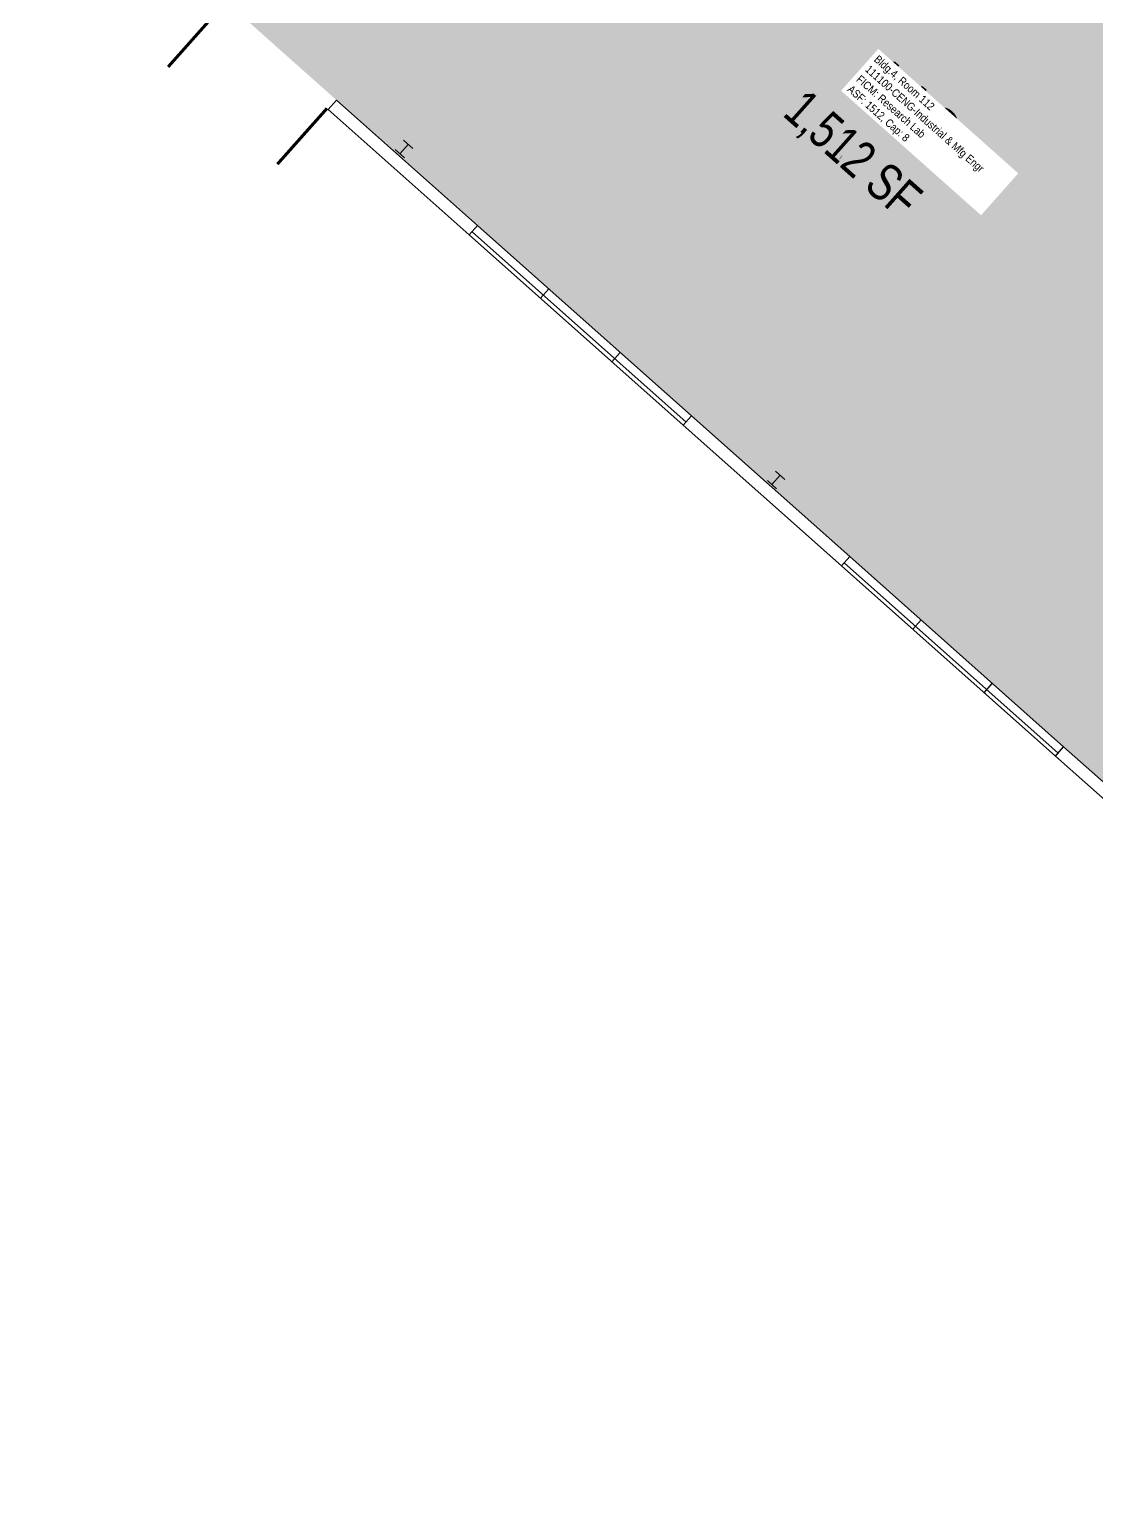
# Model space of a CAD drawing. Header units: inches. Extents: x 69198468 to 69200345, y 27694976 to 27696818.
# Drawn here: x 69198673 to 69199187, y 27694978 to 27695689 of the extents above; entities that cross this region are included whole.
import ezdxf
from ezdxf.enums import TextEntityAlignment as Align

# ---------------------------------------------------------------- set-up
doc = ezdxf.new("R2010")
doc.units = ezdxf.units.IN
doc.header["$LTSCALE"] = 10
doc.header["$MEASUREMENT"] = 0
doc.layers.get('0').update_dxf_attribs({"linetype": 'CONTINUOUS'})
for name, color, linetype in [('A-COLS', 5, 'CONTINUOUS'), ('A-DOOR', 2, 'CONTINUOUS'), ('A-GLAZ', 1, 'CONTINUOUS'), ('A-IDEN-RNUM', 7, 'CONTINUOUS'), ('A-IDEN-SNUM', 4, 'CONTINUOUS'), ('A-IDEN-VNUM', 4, 'CONTINUOUS'), ('A-WALL', 5, 'CONTINUOUS'), ('AREA-TEXT', 3, 'CONTINUOUS'), ('Rooms-Category-Color', 7, 'CONTINUOUS'), ('Rooms-College-Color', 7, 'CONTINUOUS'), ('Rooms-Department-Color', 7, 'CONTINUOUS'), ('Rooms-Division-Color', 7, 'CONTINUOUS'), ('Rooms-Information', 7, 'CONTINUOUS')]:
    doc.layers.add(name, color=color, linetype=linetype)
doc.styles.add('CP_AREA', font='arial.ttf', dxfattribs={"height": 15})
doc.styles.add('CP_ROOMSNUMBER', font='arial.ttf', dxfattribs={"height": 1})
doc.styles.add('CP_ROOMVNUMBER', font='arial.ttf', dxfattribs={"width": 0.85, "height": 0.075})

# ---------------------------------------------------------------- blocks, each defined once
blk = doc.blocks.new('COLUMN')
for p, q in [((-0.5, -0.5), (-0.5, 0.5)), ((-0.5, 0), (0.5, 0)), ((0.5, 0.5), (0.5, -0.5))]:
    blk.add_line(p, q)

msp = doc.modelspace()

# ---------------------------------------------------------------- hatches: boundary and pattern name
at = {"layer": 'Rooms-Category-Color', "true_color": 0xe3f498}
msp.add_hatch(color=61, dxfattribs=at).paths.add_polyline_path([(69199017.01, 27695865.83), (69198864.57, 27696001.39), (69198673.18, 27695786.18), (69199214.95, 27695304.4), (69199418.29, 27695533.06), (69199031.96, 27695876.62), (69198963.51, 27695799.66), (69198960.52, 27695802.31)])
at = {"layer": 'Rooms-College-Color', "true_color": 0xadadad}
msp.add_hatch(color=253, dxfattribs=at).paths.add_polyline_path([(69199017.01, 27695865.83), (69198864.57, 27696001.39), (69198673.18, 27695786.18), (69199214.95, 27695304.4), (69199418.29, 27695533.06), (69199031.96, 27695876.62), (69198963.51, 27695799.66), (69198960.52, 27695802.31)])
at = {"layer": 'Rooms-Department-Color', "true_color": 0x99d7b2}
msp.add_hatch(color=253, dxfattribs=at).paths.add_polyline_path([(69199017.01, 27695865.83), (69198864.57, 27696001.39), (69198673.18, 27695786.18), (69199214.95, 27695304.4), (69199418.29, 27695533.06), (69199031.96, 27695876.62), (69198963.51, 27695799.66), (69198960.52, 27695802.31)])
at = {"layer": 'Rooms-Division-Color', "true_color": 0x99d7b2}
msp.add_hatch(color=253, dxfattribs=at).paths.add_polyline_path([(69199017.01, 27695865.83), (69198864.57, 27696001.39), (69198673.18, 27695786.18), (69199214.95, 27695304.4), (69199418.29, 27695533.06), (69199031.96, 27695876.62), (69198963.51, 27695799.66), (69198960.52, 27695802.31)])

# ---------------------------------------------------------------- linework, layer by layer
at = {"layer": 'A-DOOR'}
for points in [[(69198763.91, 27695697.47, 1.5, 1.5, 0), (69198739.99, 27695670.57, 0, 0, 0), (69198740.55, 27695670.07, 0, 0, 0.414214), (69198791.25, 27695675.17, 0, 0, 0.414214)], [(69198816.59, 27695650.62, 1.5, 1.5, 0), (69198792.67, 27695623.72, 0, 0, 0), (69198792.11, 27695624.22, 0, 0, -0.414214), (69198791.25, 27695675.17, 0, 0, -0.414214)]]:
    msp.add_lwpolyline(points, format="xyseb", dxfattribs=at)
at = {"layer": 'A-GLAZ'}
for p, q in [((69198992.26, 27695502.43), (69198889.14, 27695594.13)), ((69198988.28, 27695497.95), (69198885.15, 27695589.65)), ((69198989.61, 27695499.44), (69198886.48, 27695591.15)), ((69198919.53, 27695559.08), (69198923.52, 27695563.57)), ((69198953.9, 27695528.51), (69198957.89, 27695533)), ((69199168.95, 27695339.95), (69199065.83, 27695431.66)), ((69199171.61, 27695342.94), (69199068.48, 27695434.65)), ((69199167.62, 27695338.46), (69199064.5, 27695430.16)), ((69199098.87, 27695399.6), (69199102.86, 27695404.08)), ((69199133.25, 27695369.03), (69199137.23, 27695373.51))]:
    msp.add_line(p, q, dxfattribs=at)
at = {"layer": 'A-WALL'}
for p, q in [((69198821.14, 27695654.61), (69198817.15, 27695650.12)), ((69198889.14, 27695594.13), (69198821.14, 27695654.61)), ((69198885.15, 27695589.65), (69198817.15, 27695650.12)), ((69198885.15, 27695589.65), (69198889.14, 27695594.13)), ((69198988.28, 27695497.95), (69198992.26, 27695502.43)), ((69199068.48, 27695434.65), (69198992.26, 27695502.43)), ((69199064.5, 27695430.16), (69198988.28, 27695497.95)), ((69199064.5, 27695430.16), (69199068.48, 27695434.65)), ((69199167.62, 27695338.46), (69199171.61, 27695342.94)), ((69199572.64, 27694978.28), (69199167.62, 27695338.46)), ((69199214.95, 27695304.4), (69199171.61, 27695342.94))]:
    msp.add_line(p, q, dxfattribs=at)

# ---------------------------------------------------------------- block references
at = {"layer": 'A-COLS', "xscale": 6, "yscale": 6, "zscale": 6, "rotation": 48.35380510447796}
for p in [(69198853.69, 27695631.01), (69199033.03, 27695471.53)]:
    msp.add_blockref('COLUMN', p, dxfattribs=at)

# ---------------------------------------------------------------- texts
at = {"layer": 'A-IDEN-RNUM', "style": 'CP_ROOMSNUMBER'}
msp.add_text('0112-00', height=0.36, rotation=48.3538, dxfattribs=at).set_placement((69199064.29, 27695627.06), align=Align.MIDDLE)
at = {"layer": 'A-IDEN-SNUM', "style": 'CP_ROOMSNUMBER'}
msp.add_text('0040011200', height=0.36, rotation=48.3538, dxfattribs=at).set_placement((69199064.29, 27695627.06), align=Align.MIDDLE)
at = {"layer": 'A-IDEN-VNUM', "style": 'CP_ROOMVNUMBER', "width": 0.85}
msp.add_text('112', height=27, rotation=318.3538, dxfattribs=at).set_placement((69199095.25, 27695650.69), align=Align.MIDDLE_CENTER)
at = {"layer": 'AREA-TEXT', "style": 'CP_AREA', "width": 0.75}
msp.add_text('1,512 SF', height=18, rotation=318.3538, dxfattribs=at).set_placement((69199070.19, 27695628.73), align=Align.MIDDLE_CENTER)

# ---------------------------------------------------------------- next in the draw order: texts
at = {"layer": 'Rooms-Information', "insert": (69199066.29, 27695658.38), "char_height": 3.8571, "width": 86.4, "attachment_point": 7, "rotation": 318.3538, "style": 'CP_ROOMVNUMBER', "bg_fill": 3, "box_fill_scale": 1.5, "bg_fill_color": 256, "bg_fill_true_color": 13158600, "bg_fill_transparency": 0}
msp.add_mtext('Bldg.4, Room 112^M^J111100-CENG-Industrial & Mfg Engr^M^JFICM: Research Lab^M^JASF: 1512, Cap: 8', dxfattribs=at)

doc.saveas('drawing.dxf')
